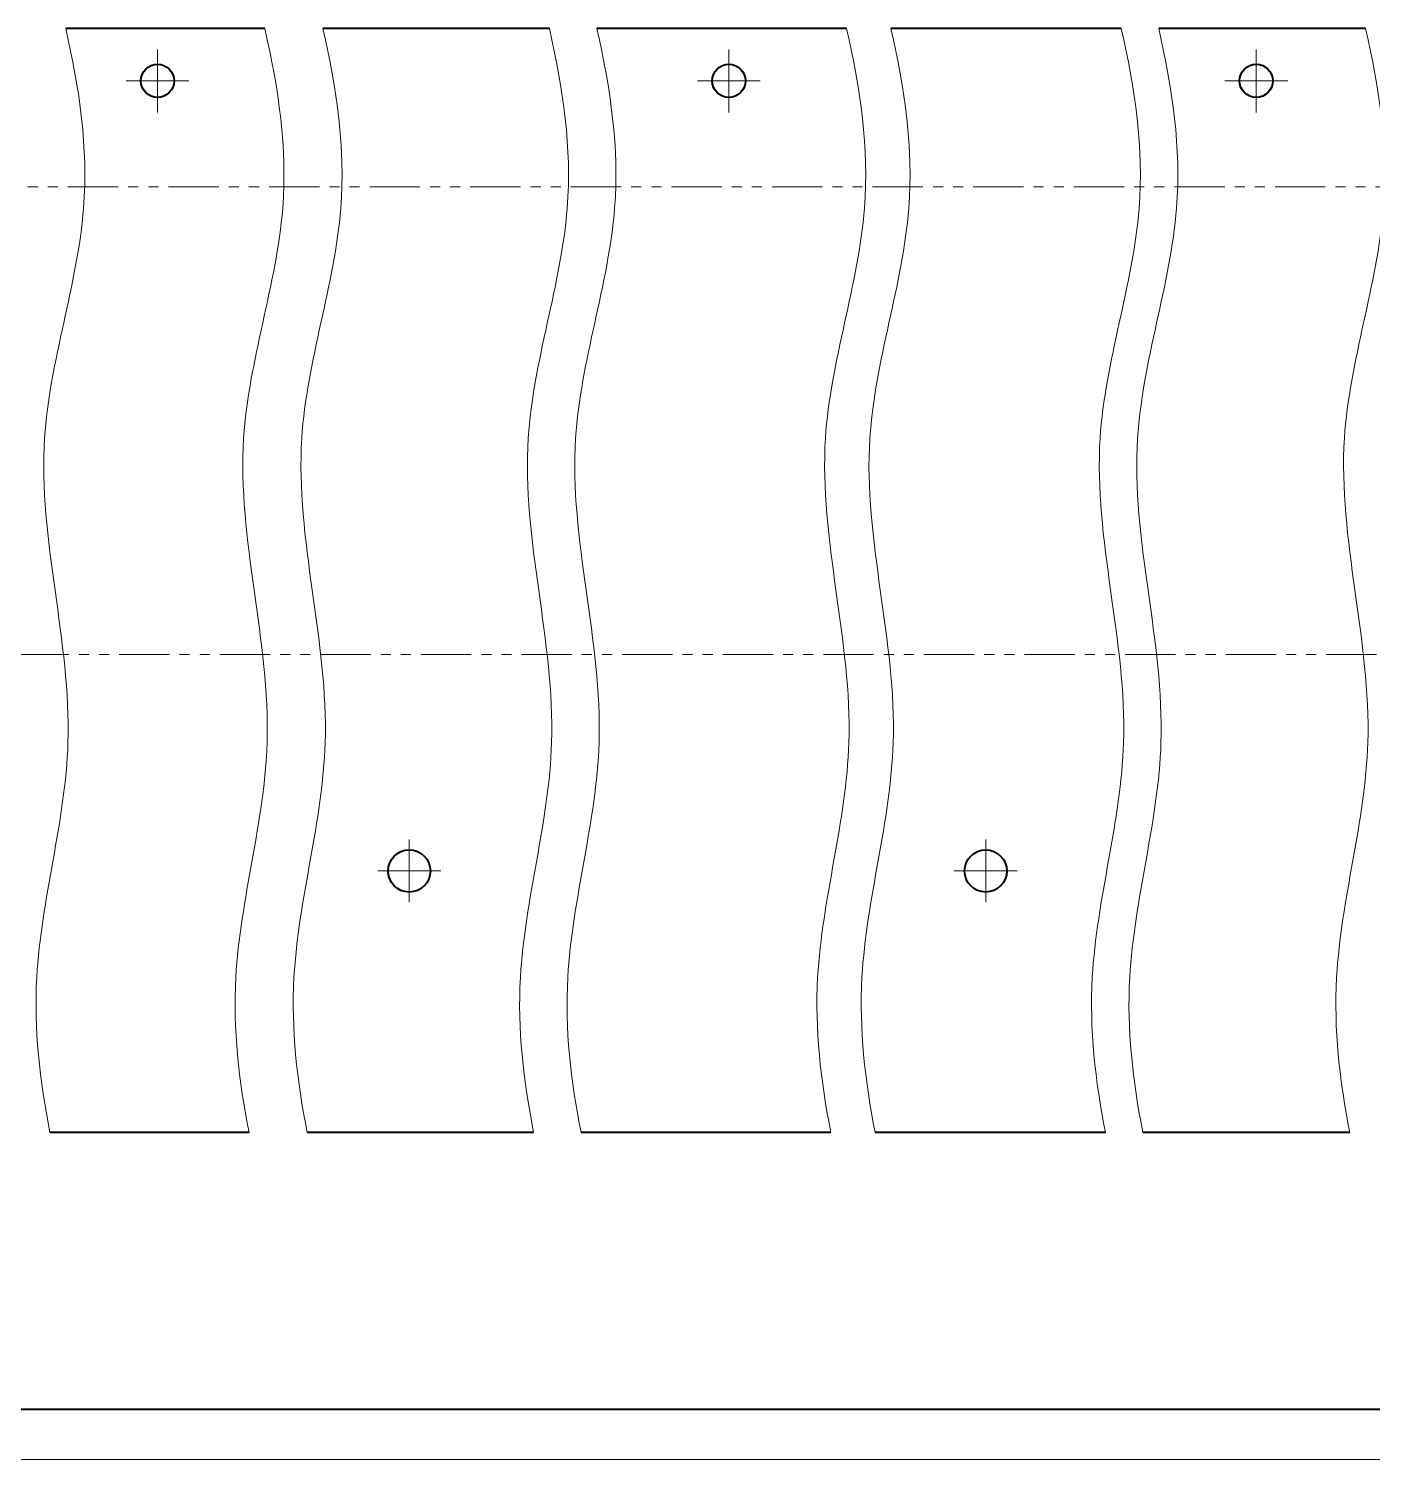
# Model space of a CAD drawing. Header units: millimetres. Extents: x 12064 to 35004, y -6103 to -2658.
# Drawn here: x 28492.7 to 28626.3, y -3143.9 to -3001.7 of the extents above; entities that cross this region are included whole.
import ezdxf

# ---------------------------------------------------------------- set-up
doc = ezdxf.new("R2010")
doc.units = ezdxf.units.MM
doc.linetypes.add('LT_03', pattern=[20.32, 12.7, -2.54, 2.54, -2.54])
doc.linetypes.add('LT_04', pattern=[20, 10, -2, 2, -2, 2, -2])
for name, color, linetype, lineweight in [('Layer_03', 5, 'LT_04', 13), ('Layer_04', 7, 'Continuous', 40), ('Layer_05', 6, 'Continuous', 13), ('Layer_06', 7, 'Continuous', 40), ('Layer_10', 6, 'Continuous', 15), ('Layer_11', 1, 'LT_03', 15)]:
    doc.layers.add(name, color=color, linetype=linetype, lineweight=lineweight)

msp = doc.modelspace()

# ---------------------------------------------------------------- linework, layer by layer
at = {"layer": 'Layer_03', "ltscale": 0.5}
for p, q in [((28446.61, -3017.42), (28673.03, -3017.42)), ((28431.71, -3063.9), (28687.93, -3063.9))]:
    msp.add_line(p, q, dxfattribs=at)
at = {"layer": 'Layer_04'}
for p, q in [((28516.18, -3001.69), (28496.39, -3001.69)), ((28544.47, -3001.69), (28521.96, -3001.69)), ((28574.02, -3001.69), (28549.19, -3001.69)), ((28601.33, -3001.69), (28578.43, -3001.69)), ((28625.61, -3001.69), (28605.05, -3001.69)), ((28514.62, -3111.43), (28494.83, -3111.43)), ((28542.91, -3111.43), (28520.4, -3111.43)), ((28572.46, -3111.43), (28547.62, -3111.43)), ((28599.76, -3111.43), (28576.86, -3111.43)), ((28624.05, -3111.43), (28603.48, -3111.43))]:
    msp.add_line(p, q, dxfattribs=at)
for centre, radius in [((28505.52, -3006.89), 1.65), ((28562.31, -3006.89), 1.65), ((28614.74, -3006.89), 1.65), ((28530.54, -3085.43), 2.1), ((28587.85, -3085.43), 2.1)]:
    msp.add_circle(centre, radius, dxfattribs=at)
at = {"layer": 'Layer_05'}
msp.add_line((28354.1, -3143.93), (29245.1, -3143.93), dxfattribs=at)
at = {"layer": 'Layer_06', "linetype": 'Continuous'}
msp.add_line((28374.1, -3138.93), (29054.98, -3138.93), dxfattribs=at)
at = {"layer": 'Layer_10', "ltscale": 0.5}
for points in [[(28496.39, -3001.69), (28497.77, -3007.65), (28499.75, -3021.23), (28491.13, -3044.67), (28499.49, -3070.47), (28492.34, -3093.41), (28493.81, -3106.29), (28494.83, -3111.43)], [(28516.18, -3001.69), (28517.56, -3007.65), (28519.54, -3021.23), (28510.92, -3044.67), (28519.29, -3070.47), (28512.13, -3093.41), (28513.6, -3106.29), (28514.62, -3111.43)], [(28521.96, -3001.69), (28523.34, -3007.65), (28525.32, -3021.23), (28516.7, -3044.67), (28525.06, -3070.47), (28517.91, -3093.41), (28519.38, -3106.29), (28520.4, -3111.43)], [(28544.47, -3001.69), (28545.84, -3007.65), (28547.83, -3021.23), (28539.21, -3044.67), (28547.57, -3070.47), (28540.42, -3093.41), (28541.89, -3106.29), (28542.91, -3111.43)], [(28549.19, -3001.69), (28550.56, -3007.65), (28552.54, -3021.23), (28543.92, -3044.67), (28552.29, -3070.47), (28545.13, -3093.41), (28546.6, -3106.29), (28547.62, -3111.43)], [(28574.02, -3001.69), (28575.4, -3007.65), (28577.38, -3021.23), (28568.76, -3044.67), (28577.12, -3070.47), (28569.97, -3093.41), (28571.44, -3106.29), (28572.46, -3111.43)], [(28578.43, -3001.69), (28579.8, -3007.65), (28581.79, -3021.23), (28573.17, -3044.67), (28581.53, -3070.47), (28574.37, -3093.41), (28575.85, -3106.29), (28576.86, -3111.43)], [(28601.33, -3001.69), (28602.7, -3007.65), (28604.68, -3021.23), (28596.06, -3044.67), (28604.43, -3070.47), (28597.27, -3093.41), (28598.74, -3106.29), (28599.76, -3111.43)], [(28605.05, -3001.69), (28606.42, -3007.65), (28608.4, -3021.23), (28599.78, -3044.67), (28608.15, -3070.47), (28600.99, -3093.41), (28602.46, -3106.29), (28603.48, -3111.43)], [(28625.61, -3001.69), (28626.99, -3007.65), (28628.97, -3021.23), (28620.35, -3044.67), (28628.71, -3070.47), (28621.56, -3093.41), (28623.03, -3106.29), (28624.05, -3111.43)]]:
    msp.add_open_spline(points, degree=3, knots=[10.994363, 10.994363, 10.994363, 10.994363, 29.076695, 52.28694, 82.62923, 106.169992, 121.802313, 121.802313, 121.802313, 121.802313], dxfattribs=at)
at = {"layer": 'Layer_11', "ltscale": 0.5}
for p, q in [((28505.52, -3003.77), (28505.52, -3010.02)), ((28562.31, -3003.77), (28562.31, -3010.02)), ((28614.74, -3003.77), (28614.74, -3010.02)), ((28502.4, -3006.89), (28508.64, -3006.89)), ((28559.19, -3006.89), (28565.44, -3006.89)), ((28611.62, -3006.89), (28617.87, -3006.89)), ((28530.54, -3082.31), (28530.54, -3088.55)), ((28587.85, -3082.31), (28587.85, -3088.55)), ((28527.42, -3085.43), (28533.67, -3085.43)), ((28584.73, -3085.43), (28590.98, -3085.43))]:
    msp.add_line(p, q, dxfattribs=at)

doc.saveas('drawing.dxf')
